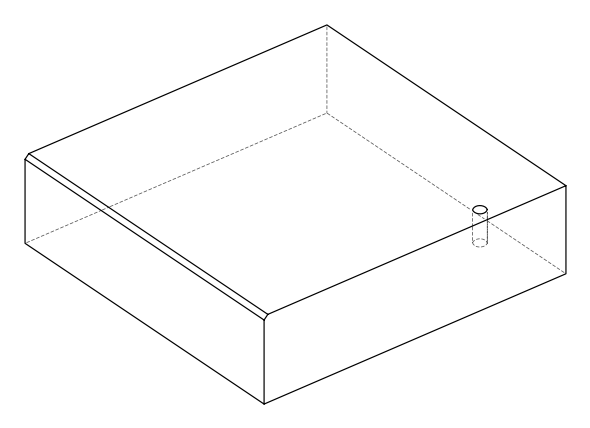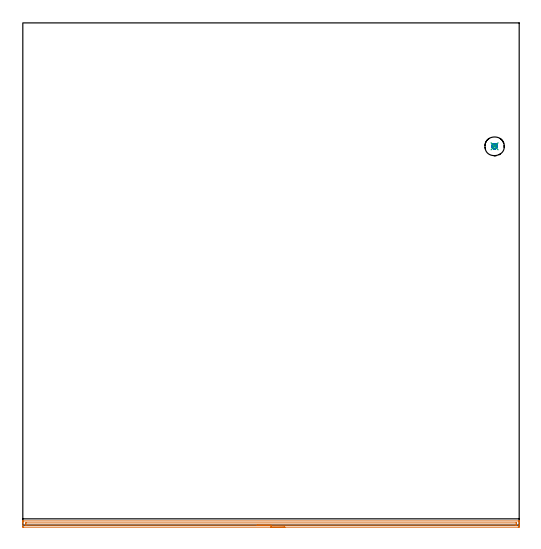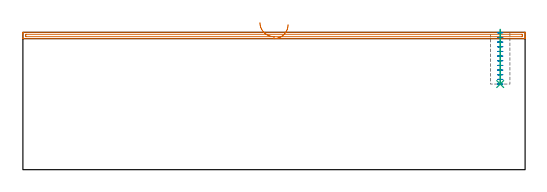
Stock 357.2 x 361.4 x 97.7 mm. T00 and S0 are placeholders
(PLAN: 3 operations, 2 tool changes, 7 min)
(1 AREA_MILL | FG_CHAMFER_SURFACE | UGT0205_001 | 5.89 min | 3622 mm3)
(2 MILL_BLIND_HOLE_FROM_SOLID_MATERIAL | STEP1POCKET | UGT0201_128 | Spiral | 0.92 min | 5502 mm3)
(3 BORE_BLIND_HOLE | STEP1POCKET | UGT0332_073 | 0.16 min | 2 mm3)
(TOOL UGT0205_001 | Chamfer Mill 20 x 3 x 45 deg. | D20 FL50 Z2)
(TOOL UGT0201_128 | Carbide End Mill 10.0 | D10 FL15 Z4)
(TOOL UGT0332_073 | 13.8 mm Rough Boring Bar | D13.8)
(OP 1 AREA_MILL)
G17 G21 G94 G90
T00 M6
G54
G17 G0 G90 X188.6 Y-1.5 S1061 M3
G43 Z107.7 H0
Z103.2
G94 G1 X188.562 Z102.328 F250.
X188.448 Z101.464
X188.259 Z100.612
X187.997 Z99.78
X187.663 Z98.974
X187.26 Z98.2
X186.791 Z97.464
X186.26 Z96.772
X185.671 Z96.129
X185.028 Z95.54
X184.336 Z95.008
X183.6 Z94.54
X182.826 Z94.137
X182.02 Z93.803
X181.188 Z93.541
X180.336 Z93.352
X179.472 Z93.238
X178.6 Z93.2
X0.632
X0.149 Y-1.495 Z93.203
X0.009 Y-1.491 Z93.205
X0. Y-1.017 Z93.678
Y1.634 Z96.329
Y2.362 Z97.062
Y2.602 Z97.302
X0.008 Y2.984 Z97.675
X0.009 Y2.997 Z97.688
X0.184 Y3. Z97.7
X357.016
X357.191 Y2.997 Z97.688
X357.193 Y2.984 Z97.675
X357.2 Y2.602 Z97.302
Y2.362 Z97.062
Y1.634 Z96.329
Y0.386 Z95.083
Y-0.134 Z94.561
Y-0.758 Z93.938
X357.197 Y-1.017 Z93.678
X357.191 Y-1.491 Z93.205
X357.051 Y-1.495 Z93.203
X356.568 Y-1.5 Z93.2
X178.6
Y-0.086 Z94.614
X2.371 Y-0.085 Z94.615
X2.026 Y-0.079 Z94.621
X2.01 Y0.033 Z94.733
X2.003 Y0.278 Z94.978
X2.002 Y0.75 Z95.45
X2.003 Y1.162 Z95.862
X2.01 Y1.573 Z96.273
X2.42 Y1.584 Z96.284
X2.469 Y1.585 Z96.285
X354.829
X355.174 Y1.579 Z96.279
X355.19 Y1.467 Z96.167
X355.197 Y1.222 Z95.922
X355.198 Y0.75 Z95.45
X355.197 Y0.338 Z95.038
X355.19 Y-0.073 Z94.627
X354.78 Y-0.084 Z94.616
X354.731 Y-0.085 Z94.615
X178.6 Y-0.086 Z94.614
X177.728 Z94.652
X176.863 Z94.766
X176.012 Z94.955
X175.18 Z95.217
X174.374 Z95.551
X173.6 Z95.954
X172.864 Z96.423
X172.172 Z96.954
X171.529 Z97.543
X170.94 Z98.186
X170.408 Z98.878
X169.94 Z99.614
X169.537 Z100.388
X169.203 Z101.194
X168.941 Z102.026
X168.752 Z102.878
X168.638 Z103.743
X168.6 Z104.614
G0 Z107.7
M5
M2
(OP 2 MILL_BLIND_HOLE_FROM_SOLID_MATERIAL)
G17 G21 G94 G90
T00 M6
G54
G17 G0 G90 X339.5 Y272.6 S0 M3
G43 Z107.7 H0
Z97.383
G94 G3 X340.039 Y273.961 R0.787 F250.
X338.115 Y273.901 R1.361
X338.199 Y271.215 R1.9
X338.115 Y273.901 R-1.9
X338.157 Y272.558 R0.95
X339.5 Y272.6 R0.95
G0 Z94.067
G3 X340.039 Y273.961 R0.787
X338.115 Y273.901 R1.361
X338.199 Y271.215 R1.9
X338.115 Y273.901 R-1.9
X338.157 Y272.558 R0.95
X339.5 Y272.6 R0.95
G0 Z90.75
G3 X340.039 Y273.961 R0.787
X338.115 Y273.901 R1.361
X338.199 Y271.215 R1.9
X338.115 Y273.901 R-1.9
X338.157 Y272.558 R0.95
X339.5 Y272.6 R0.95
G0 Z87.433
G3 X340.039 Y273.961 R0.787
X338.115 Y273.901 R1.361
X338.199 Y271.215 R1.9
X338.115 Y273.901 R-1.9
X338.157 Y272.558 R0.95
X339.5 Y272.6 R0.95
G0 Z84.117
G3 X340.039 Y273.961 R0.787
X338.115 Y273.901 R1.361
X338.199 Y271.215 R1.9
X338.115 Y273.901 R-1.9
X338.157 Y272.558 R0.95
X339.5 Y272.6 R0.95
G0 Z80.8
G3 X340.039 Y273.961 R0.787
X338.115 Y273.901 R1.361
X338.199 Y271.215 R1.9
X338.115 Y273.901 R-1.9
X338.157 Y272.558 R0.95
X339.5 Y272.6 R0.95
G0 Z77.483
G3 X340.039 Y273.961 R0.787
X338.115 Y273.901 R1.361
X338.199 Y271.215 R1.9
X338.115 Y273.901 R-1.9
X338.157 Y272.558 R0.95
X339.5 Y272.6 R0.95
G0 Z74.167
G3 X340.039 Y273.961 R0.787
X338.115 Y273.901 R1.361
X338.199 Y271.215 R1.9
X338.115 Y273.901 R-1.9
X338.157 Y272.558 R0.95
X339.5 Y272.6 R0.95
G0 Z70.85
G3 X340.039 Y273.961 R0.787
X338.115 Y273.901 R1.361
X338.199 Y271.215 R1.9
X338.115 Y273.901 R-1.9
X338.157 Y272.558 R0.95
X339.5 Y272.6 R0.95
G0 Z67.533
G3 X340.039 Y273.961 R0.787
X338.115 Y273.901 R1.361
X338.199 Y271.215 R1.9
X338.115 Y273.901 R-1.9
X338.157 Y272.558 R0.95
X339.5 Y272.6 R0.95
G0 Z64.217
G3 X340.039 Y273.961 R0.787
X338.115 Y273.901 R1.361
X338.199 Y271.215 R1.9
X338.115 Y273.901 R-1.9
X338.157 Y272.558 R0.95
X339.5 Y272.6 R0.95
G0 Z60.9
G3 X340.039 Y273.961 R0.787
X338.115 Y273.901 R1.361
X338.199 Y271.215 R1.9
X338.115 Y273.901 R-1.9
X338.157 Y272.558 R0.95
X339.5 Y272.6 R0.95
G0 Z107.7
M5
M2
(OP 3 BORE_BLIND_HOLE)
G17 G21 G94 G90
T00 M6
G54
G17 G0 G90 X339.5 Y272.6 S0 M3
G43 Z107.7 H0
G94 G85 G98 Z60.9 F250. R99.7
G80
M5
M2
